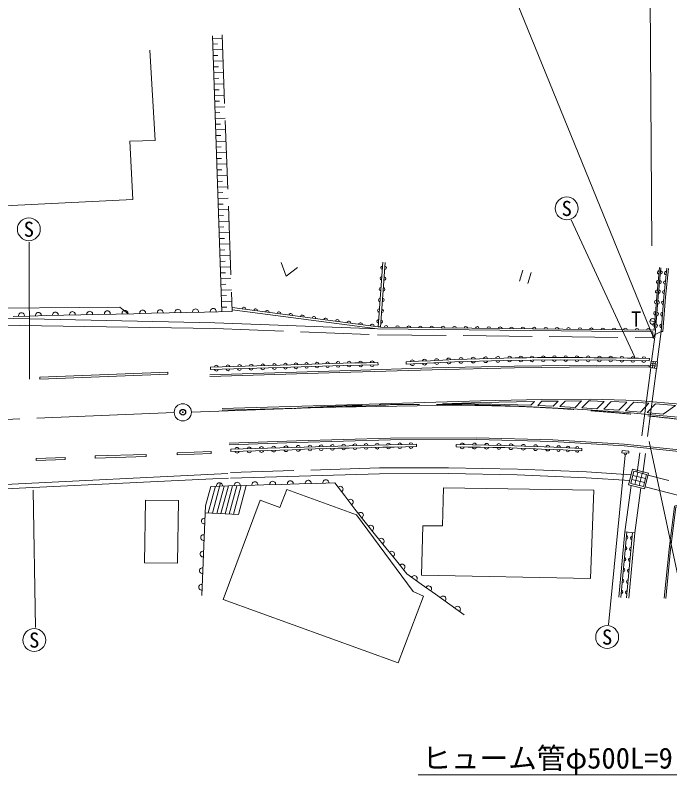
# Model space of a CAD drawing. Units: millimetres at full size, sheet at 1:1000; details may follow other scales. Extents: x 40000 to 680000, y 20000 to 380000.
# Drawn here: x 479502 to 536663, y 249091 to 315458 of the extents above; entities that cross this region are included whole.
import ezdxf
from ezdxf.enums import TextEntityAlignment as Align

# ---------------------------------------------------------------- set-up
doc = ezdxf.new("R2010")
doc.units = ezdxf.units.MM
doc.header["$LTSCALE"] = 1000
doc.header["$PDMODE"] = 32
doc.header["$PDSIZE"] = 500
doc.linetypes.add('CHAIN', pattern=[18.5, 12, -1.5, 3.5, -1.5])
doc.linetypes.add('DASHED', pattern=[7.5, 6, -1.5])
for name, color, linetype, lineweight in [('M-BGD', 7, 'Continuous', 13), ('M-BGD-EXST', 7, 'Continuous', 13), ('M-BMK', 2, 'CHAIN', 13), ('M-BMK-SRVR', 3, 'Continuous', 13), ('M-STR-HTXT', 7, 'Continuous', 13), ('M-STR-STRC', 7, 'Continuous', 13)]:
    doc.layers.add(name, color=color, linetype=linetype, lineweight=lineweight)
doc.layers.add('M-OTRS', color=6, linetype='Continuous')
doc.styles.add('ＭＳ ゴシック', font='')
doc.styles.get('ＭＳ ゴシック').set_extended_font_data('MS Gothic')

msp = doc.modelspace()

# ---------------------------------------------------------------- linework, layer by layer
at = {"layer": 'M-BGD'}
for p, q in [((497538, 289548), (496721, 313644)), ((496728, 313431), (497584, 313460)), ((496745, 312931), (497173, 312945)), ((496762, 312431), (497620, 312460)), ((496779, 311931), (497208, 311946)), ((496796, 311432), (497656, 311461)), ((496813, 310932), (497243, 310947)), ((496830, 310432), (497692, 310462)), ((496847, 309933), (497278, 309947)), ((496864, 309433), (497728, 309462)), ((496881, 308933), (497313, 308948)), ((496898, 308433), (497764, 308463)), ((496915, 307934), (497349, 307949)), ((496931, 307434), (497801, 307464)), ((496948, 306934), (497384, 306949)), ((496965, 306435), (497837, 306464)), ((496982, 305935), (497419, 305950)), ((496999, 305435), (497873, 305465)), ((497016, 304936), (497454, 304950)), ((497033, 304436), (497909, 304466)), ((497050, 303936), (497489, 303951)), ((497067, 303436), (497945, 303466)), ((497084, 302937), (497524, 302952)), ((497101, 302437), (497981, 302467)), ((497118, 301937), (497559, 301952)), ((497135, 301438), (498018, 301467)), ((497152, 300938), (497594, 300953)), ((497169, 300438), (498054, 300468)), ((497186, 299938), (497629, 299953)), ((497203, 299439), (498090, 299469)), ((497220, 298939), (497664, 298954)), ((497237, 298439), (498126, 298469)), ((497254, 297940), (497699, 297955)), ((497270, 297440), (498162, 297470)), ((497287, 296940), (497734, 296955)), ((497304, 296440), (498198, 296471)), ((497321, 295941), (497769, 295956)), ((497338, 295441), (498235, 295471)), ((497355, 294941), (497804, 294956)), ((497372, 294442), (498271, 294472)), ((497389, 293942), (497839, 293957)), ((497406, 293442), (498307, 293473)), ((511194, 288237), (511616, 293869)), ((511391, 288190), (511815, 293854)), ((497423, 292942), (497874, 292958)), ((497440, 292443), (498343, 292473)), ((497457, 291943), (497909, 291958)), ((497474, 291443), (498379, 291474)), ((497491, 290944), (497944, 290959)), ((497508, 290444), (498415, 290475)), ((488320, 289343), (489861, 289377)), ((489861, 289377), (491403, 289412)), ((491403, 289412), (492944, 289446)), ((492944, 289446), (494486, 289480)), ((494486, 289480), (496027, 289514)), ((496027, 289514), (498448, 289568)), ((497525, 289944), (497979, 289960)), ((511194, 288237), (498435, 289928)), ((511127, 288044), (498443, 289725)), ((474867, 289040), (496942, 288590)), ((479311, 289140), (480792, 289174)), ((480792, 289174), (482274, 289208)), ((482274, 289208), (483755, 289241)), ((483755, 289241), (485237, 289275)), ((485237, 289275), (486778, 289309)), ((486778, 289309), (488320, 289343)), ((496923, 288090), (474893, 288418)), ((496942, 288590), (511153, 288043)), ((511139, 288043), (535182, 287779)), ((511194, 288237), (511393, 288222)), ((511391, 288190), (535290, 287928)), ((535182, 287779), (535177, 287279)), ((535177, 287279), (535391, 287576)), ((535904, 287822), (535383, 287572)), ((535904, 287822), (536053, 287811)), ((518966, 285409), (517895, 285378)), ((520037, 285440), (518966, 285409)), ((521108, 285471), (520037, 285440)), ((522179, 285502), (521108, 285471)), ((523159, 285514), (522179, 285502)), ((524140, 285525), (523159, 285514)), ((525120, 285537), (524140, 285525)), ((526100, 285549), (525120, 285537)), ((527080, 285560), (526100, 285549)), ((528063, 285550), (527080, 285560)), ((529047, 285540), (528063, 285550)), ((530030, 285530), (529047, 285540)), ((531013, 285520), (530030, 285530)), ((531996, 285509), (531013, 285520)), ((532956, 285494), (531996, 285509)), ((533917, 285479), (532956, 285494)), ((534877, 285463), (533917, 285479)), ((534877, 285463), (534874, 285263)), ((497568, 284732), (496554, 284702)), ((498582, 284761), (497568, 284732)), ((499596, 284790), (498582, 284761)), ((500610, 284819), (499596, 284790)), ((501623, 284849), (500610, 284819)), ((502637, 284878), (501623, 284849)), ((503557, 284909), (502637, 284878)), ((504476, 284940), (503557, 284909)), ((505395, 284971), (504476, 284940)), ((506314, 285002), (505395, 284971)), ((507233, 285033), (506314, 285002)), ((508152, 285064), (507233, 285033)), ((509162, 285080), (508152, 285064)), ((510171, 285096), (509162, 285080)), ((511180, 285111), (510171, 285096)), ((511180, 285111), (511183, 284911)), ((514706, 285217), (513643, 285163)), ((513643, 285163), (513653, 284963)), ((515769, 285271), (514706, 285217)), ((516832, 285324), (515769, 285271)), ((517895, 285378), (516832, 285324)), ((534954, 284664), (535024, 285242)), ((534977, 284857), (535556, 284787)), ((535001, 285049), (535579, 284980)), ((535024, 285242), (535602, 285173)), ((535147, 284641), (535217, 285219)), ((535340, 284617), (535409, 285196)), ((535602, 285173), (535533, 284594)), ((481652, 283826), (492826, 284276)), ((481660, 283647), (492833, 284096)), ((492826, 284276), (492833, 284096)), ((496554, 284702), (496560, 284503)), ((535533, 284594), (534954, 284664)), ((481652, 283826), (481660, 283647)), ((498335, 277532), (498341, 277332)), ((501546, 277430), (500478, 277398)), ((502615, 277463), (501546, 277430)), ((503683, 277496), (502615, 277463)), ((504752, 277528), (503683, 277496)), ((505733, 277557), (504752, 277528)), ((506714, 277586), (505733, 277557)), ((507695, 277615), (506714, 277586)), ((508677, 277644), (507695, 277615)), ((509658, 277672), (508677, 277644)), ((510636, 277691), (509658, 277672)), ((511615, 277710), (510636, 277691)), ((512593, 277728), (511615, 277710)), ((513572, 277747), (512593, 277728)), ((514550, 277766), (513572, 277747)), ((514546, 277966), (514550, 277766)), ((518003, 277738), (518006, 277938)), ((519069, 277722), (518003, 277738)), ((520135, 277706), (519069, 277722)), ((521200, 277690), (520135, 277706)), ((522266, 277675), (521200, 277690)), ((523335, 277634), (522266, 277675)), ((524403, 277594), (523335, 277634)), ((525471, 277554), (524403, 277594)), ((526539, 277513), (525471, 277554)), ((527351, 277476), (526539, 277513)), ((528163, 277439), (527351, 277476)), ((528975, 277402), (528163, 277439)), ((528984, 277602), (528975, 277402)), ((532501, 277427), (532485, 277227)), ((532501, 277427), (533093, 277379)), ((481328, 276726), (483863, 276812)), ((483863, 276812), (483869, 276632)), ((486487, 276946), (490941, 277072)), ((486487, 276946), (486492, 276766)), ((486492, 276766), (490946, 276892)), ((490941, 277072), (490946, 276892)), ((493643, 277220), (496601, 277337)), ((493643, 277220), (493650, 277041)), ((493650, 277041), (496608, 277157)), ((496601, 277337), (496608, 277157)), ((499409, 277365), (498341, 277332)), ((500478, 277398), (499409, 277365)), ((533077, 277179), (532485, 277227)), ((533093, 277379), (533077, 277179)), ((481328, 276726), (481334, 276546)), ((481334, 276546), (483869, 276632)), ((533514, 275608), (533252, 274536)), ((534616, 275339), (533514, 275608)), ((533620, 274446), (533881, 275518)), ((533987, 274357), (534248, 275428)), ((476155, 274325), (498066, 275407)), ((533340, 274893), (534441, 274624)), ((533427, 275251), (534529, 274982)), ((534354, 274267), (534616, 275339)), ((496571, 274287), (496107, 272588)), ((496363, 271966), (496990, 274299)), ((498118, 274331), (496571, 274287)), ((496730, 271948), (497441, 274590)), ((497097, 271930), (497740, 274320)), ((497464, 271912), (498115, 274330)), ((497832, 271894), (498490, 274341)), ((499665, 274374), (498118, 274331)), ((498199, 271876), (498865, 274352)), ((498566, 271858), (499240, 274362)), ((498999, 271837), (499661, 274374)), ((501212, 274418), (499665, 274374)), ((502760, 274462), (501212, 274418)), ((504307, 274506), (502760, 274462)), ((505854, 274550), (504307, 274506)), ((507401, 274593), (505854, 274550)), ((508287, 273453), (507401, 274593)), ((533252, 274536), (534354, 274267)), ((509173, 272313), (508287, 273453)), ((490881, 273100), (490799, 267610)), ((493751, 273057), (490881, 273100)), ((493669, 267568), (493751, 273057)), ((496028, 270535), (496107, 272588)), ((510059, 271173), (509173, 272313)), ((496084, 271980), (498999, 271837)), ((510969, 270041), (510059, 271173)), ((496028, 270535), (495973, 269090)), ((532376, 264596), (532898, 270310)), ((532749, 270326), (533614, 270229)), ((532894, 264548), (533415, 270251)), ((511879, 268910), (510969, 270041)), ((495973, 269090), (495918, 267645)), ((512790, 267778), (511879, 268910)), ((490799, 267610), (493669, 267568)), ((495918, 267645), (495863, 266201)), ((513700, 266646), (512790, 267778)), ((495863, 266201), (495807, 264756)), ((514955, 265754), (513700, 266646)), ((516210, 264862), (514955, 265754)), ((517465, 263970), (516210, 264862)), ((518720, 263078), (517465, 263970))]:
    msp.add_line(p, q, dxfattribs=at)
at = {"layer": 'M-BGD', "linetype": 'DASHED'}
for p, q in [((497573, 313753), (498448, 289568)), ((496923, 288090), (511133, 287543)), ((511133, 287543), (535177, 287279)), ((535371, 287548), (535065, 285240)), ((535913, 287826), (535561, 285175)), ((534996, 284661), (533820, 275533)), ((535492, 284597), (534309, 275414)), ((543834, 272931), (534749, 275271))]:
    msp.add_line(p, q, dxfattribs=at)
at = {"layer": 'M-BGD'}
for points in [[(491264, 312403), (491713, 304515), (489513, 304443), (489770, 299363), (474978, 298631), (474205, 311817)], [(535290, 287928), (535521, 290895), (535775, 293411)], [(535383, 287572), (535640, 290885), (535894, 293399)], [(535904, 287822), (536138, 290840), (536392, 293349)], [(536053, 287811), (536288, 290827), (536541, 293334)], [(489381, 289367), (488649, 289938), (474543, 289819)], [(496560, 284503), (502644, 284678), (508157, 284864), (511183, 284911)], [(513653, 284963), (517903, 285178), (522183, 285302), (527080, 285360), (531994, 285309), (534874, 285263)], [(498335, 277532), (504746, 277728), (509653, 277872), (514546, 277966)], [(518006, 277938), (522272, 277875), (526548, 277713), (528984, 277602)], [(498131, 275008), (496758, 274945), (476178, 273946)], [(533161, 274796), (529356, 275051), (523322, 275288), (517304, 275403), (511325, 275399), (498312, 275006)], [(532226, 264609), (532749, 270326), (533294, 274372)], [(533093, 264530), (533614, 270229), (534144, 274164)], [(562332, 266757), (558777, 267948), (543570, 271915), (534504, 274250)], [(538834, 273135), (537076, 272567), (536613, 268794), (536185, 264512)], [(539051, 273079), (537186, 272477), (536732, 268780), (536304, 264501)]]:
    msp.add_lwpolyline(points, dxfattribs=at)
at = {"layer": 'M-BGD', "linetype": 'DASHED'}
msp.add_lwpolyline([(533282, 275289), (529383, 275551), (523336, 275788), (517308, 275904), (511318, 275899), (498297, 275506)], dxfattribs=at)
at = {"layer": 'M-BGD'}
for points in [[(533071, 274426), (533404, 275789), (534792, 275450), (534465, 274086)], [(516903, 274154), (516819, 270832), (515105, 270852), (514983, 266544), (529731, 266245), (530042, 273953)], [(500887, 273078), (497667, 264418), (512955, 258873), (515163, 264687), (514260, 265097), (509291, 271811), (503217, 274017), (502597, 272448)]]:
    msp.add_lwpolyline(points, close=True, dxfattribs=at)
for centre, radius, start, end in [((511588, 293399), 157, 88.28409, 263.141), ((511773, 293385), 157, 268.2846, 83.14012), ((535724, 292993), 141, 80.47014, 267.97903), ((535861, 292979), 141, 260.44063, 88.00954), ((536340, 292932), 140, 80.30827, 268.14245), ((511517, 292460), 157, 88.2837, 263.1414), ((511703, 292446), 157, 268.28409, 83.141), ((535639, 292154), 141, 80.47192, 267.97926), ((535777, 292141), 141, 260.44063, 88.00954), ((536256, 292096), 140, 80.30827, 268.14245), ((511447, 291522), 157, 88.28409, 263.141), ((511632, 291508), 157, 268.2837, 83.1414), ((535554, 291316), 141, 80.47201, 267.97715), ((535692, 291303), 141, 260.44038, 88.00778), ((536171, 291259), 140, 80.30827, 268.14245), ((511376, 290583), 157, 88.2846, 263.14012), ((511562, 290569), 157, 268.2846, 83.14012), ((535498, 290400), 166, 91.13717, 259.97425), ((535577, 290374), 173, 273.20859, 77.90454), ((536118, 290336), 169, 92.09575, 259.01746), ((480051, 289205), 252, 350.2264, 192.37208), ((481532, 289239), 252, 350.22343, 192.37509), ((483014, 289273), 252, 350.22452, 192.37395), ((484495, 289306), 252, 350.22343, 192.37509), ((486007, 289332), 260, 352.43956, 190.10233), ((487548, 289366), 260, 352.43768, 190.10422), ((489090, 289400), 260, 352.43768, 190.10422), ((490631, 289434), 260, 352.43768, 190.10422), ((492173, 289469), 260, 352.43847, 190.10348), ((493714, 289503), 260, 352.43658, 190.10537), ((495256, 289537), 260, 352.43658, 190.10537), ((496797, 289571), 260, 352.43952, 190.10238), ((499479, 289767), 173, 0.00905, 164.88994), ((500497, 289632), 173, 0.01094, 164.88971), ((501516, 289497), 173, 0.00905, 164.88994), ((502534, 289362), 173, 0.00905, 164.88994), ((503552, 289227), 173, 0.01094, 164.88971), ((511306, 289644), 157, 88.2837, 263.1414), ((511492, 289630), 157, 268.28409, 83.141), ((535421, 289410), 166, 91.13726, 259.97585), ((535498, 289348), 173, 273.20859, 77.90454), ((536040, 289330), 169, 92.09575, 259.01746), ((504571, 289092), 173, 0.00905, 164.88994), ((505589, 288957), 173, 0.01094, 164.88971), ((506608, 288822), 173, 0.00906, 164.89158), ((507626, 288687), 173, 0.00905, 164.88994), ((508644, 288552), 173, 0.01094, 164.88971), ((511236, 288706), 157, 88.28409, 263.141), ((511421, 288692), 157, 268.2837, 83.1414), ((509663, 288417), 173, 0.00905, 164.88994), ((510681, 288282), 173, 0.00905, 164.88994), ((511888, 288168), 167, 5.16142, 173.58029), ((512884, 288157), 167, 5.16192, 173.57978), ((513880, 288146), 167, 5.16192, 173.57978), ((514876, 288135), 167, 5.16142, 173.58029), ((515872, 288124), 167, 5.16192, 173.57978), ((516867, 288113), 167, 5.16009, 173.58161), ((517863, 288102), 167, 5.15958, 173.58212), ((518859, 288091), 167, 5.15924, 173.58293), ((519855, 288081), 167, 5.16009, 173.58161), ((520851, 288070), 167, 5.15958, 173.58212), ((521846, 288059), 167, 5.15958, 173.58212), ((522842, 288048), 167, 5.16009, 173.58161), ((523838, 288037), 167, 5.16009, 173.58161), ((524834, 288026), 167, 5.15958, 173.58212), ((525830, 288015), 167, 5.15924, 173.58293), ((526825, 288004), 167, 5.16009, 173.58161), ((527821, 287993), 167, 5.15958, 173.58212), ((528817, 287982), 167, 5.15958, 173.58212), ((529813, 287971), 167, 5.16009, 173.58161), ((530809, 287960), 167, 5.15958, 173.58212), ((531805, 287949), 167, 5.15944, 173.58061), ((532800, 287938), 167, 5.15995, 173.5801), ((533796, 287927), 167, 5.15995, 173.5801), ((534792, 287916), 167, 5.15944, 173.58061), ((535345, 288421), 166, 91.13726, 259.97585), ((535418, 288322), 173, 273.20853, 77.90297), ((535962, 288324), 169, 92.09568, 259.01587), ((515239, 285214), 180, 12.45517, 173.3342), ((516302, 285268), 180, 12.45578, 173.33358), ((517365, 285321), 180, 12.45695, 173.33242), ((518431, 285362), 181, 11.60233, 171.71223), ((519502, 285393), 181, 11.60255, 171.71152), ((520573, 285424), 181, 11.60255, 171.71152), ((521644, 285455), 181, 11.60255, 171.71152), ((522669, 285494), 164, 5.57508, 175.78694), ((523650, 285506), 164, 5.57222, 175.78863), ((524630, 285517), 164, 5.57422, 175.78831), ((525610, 285529), 164, 5.57222, 175.78863), ((526590, 285541), 164, 5.57422, 175.78831), ((527572, 285541), 164, 4.46587, 174.34398), ((528555, 285531), 164, 4.46552, 174.3448), ((529538, 285520), 164, 4.46571, 174.34246), ((530521, 285510), 164, 4.46501, 174.34531), ((531504, 285500), 164, 4.46552, 174.3448), ((532476, 285491), 160, 2.79487, 175.36451), ((533436, 285476), 160, 2.79574, 175.36317), ((534397, 285460), 160, 2.79574, 175.36317), ((497061, 284697), 170, 8.48722, 174.8157), ((498075, 284726), 170, 8.48722, 174.8157), ((499089, 284755), 170, 8.48976, 174.81476), ((500103, 284784), 170, 8.48805, 174.81435), ((501117, 284814), 170, 8.48722, 174.8157), ((502131, 284843), 170, 8.48722, 174.8157), ((503097, 284890), 153, 3.17339, 180.69175), ((504016, 284921), 153, 3.17398, 180.69116), ((504022, 284728), 153, 183.1612, 0.70438), ((504935, 284952), 153, 3.17157, 180.69357), ((504941, 284759), 153, 183.15821, 0.70617), ((505855, 284983), 153, 3.17157, 180.69357), ((505860, 284790), 153, 183.1603, 0.70586), ((506774, 285014), 153, 3.17366, 180.69326), ((506779, 284821), 153, 183.15821, 0.70617), ((507693, 285045), 153, 3.17366, 180.69326), ((507698, 284852), 153, 183.1603, 0.70586), ((508657, 285053), 169, 7.44572, 174.34745), ((508661, 284891), 169, 187.41172, 354.38089), ((509666, 285068), 169, 7.44391, 174.34926), ((509670, 284907), 169, 187.41144, 354.38168), ((510675, 285084), 169, 7.44572, 174.34745), ((510678, 284923), 169, 187.41172, 354.38089), ((514176, 285160), 180, 12.45695, 173.33242), ((514183, 285020), 180, 192.42804, 353.36094), ((515245, 285074), 180, 192.42878, 353.36172), ((516308, 285128), 180, 192.42626, 353.36272), ((517370, 285181), 180, 192.42804, 353.36094), ((518437, 285225), 181, 191.55111, 351.76437), ((519507, 285256), 181, 191.55111, 351.76437), ((520577, 285287), 181, 191.55111, 351.76437), ((521647, 285318), 181, 191.55348, 351.76201), ((522673, 285322), 164, 185.52763, 355.83345), ((523652, 285334), 164, 185.52581, 355.83528), ((524632, 285345), 164, 185.52781, 355.83495), ((525611, 285357), 164, 185.52781, 355.83495), ((526591, 285368), 164, 185.52781, 355.83495), ((527572, 285370), 164, 184.43319, 354.37502), ((528555, 285360), 164, 184.43335, 354.37654), ((529537, 285349), 164, 184.43432, 354.37604), ((530520, 285339), 164, 184.43284, 354.37584), ((531502, 285329), 164, 184.433, 354.37736), ((532474, 285312), 160, 182.78585, 355.37352), ((533434, 285297), 160, 182.78401, 355.37536), ((534394, 285281), 160, 182.78383, 355.37382), ((497066, 284537), 170, 188.4926, 354.81044), ((498080, 284567), 170, 188.49234, 354.81121), ((499094, 284596), 170, 188.49218, 354.80975), ((500108, 284625), 170, 188.49234, 354.81121), ((501122, 284654), 170, 188.4926, 354.81044), ((502136, 284684), 170, 188.49176, 354.81179), ((503103, 284697), 153, 183.15849, 0.70767), ((513078, 277924), 164, 5.89235, 176.2873), ((514057, 277942), 164, 5.89235, 176.2873), ((518539, 277900), 180, 8.83197, 169.46908), ((498870, 277518), 181, 11.56169, 171.94516), ((499939, 277550), 181, 11.56249, 171.94387), ((501007, 277583), 181, 11.56048, 171.94637), ((501011, 277445), 181, 191.55935, 351.94695), ((502075, 277616), 181, 11.56169, 171.94516), ((502080, 277477), 181, 191.55957, 351.94624), ((503144, 277649), 181, 11.56249, 171.94387), ((503148, 277510), 181, 191.55957, 351.94624), ((504212, 277681), 181, 11.56048, 171.94637), ((504216, 277543), 181, 191.55957, 351.94624), ((505237, 277729), 164, 6.66674, 176.6942), ((505242, 277557), 164, 186.65335, 356.70951), ((506218, 277757), 164, 6.6677, 176.69378), ((506223, 277586), 164, 186.65316, 356.70804), ((507200, 277786), 164, 6.6677, 176.69378), ((507204, 277615), 164, 186.65316, 356.70804), ((508181, 277815), 164, 6.66647, 176.695), ((508186, 277643), 164, 186.65316, 356.70804), ((509163, 277844), 164, 6.66589, 176.69559), ((509167, 277672), 164, 186.65343, 356.70723), ((510143, 277868), 164, 5.89168, 176.29016), ((510147, 277695), 164, 185.8799, 356.30033), ((511121, 277887), 164, 5.89435, 176.28697), ((511125, 277714), 164, 185.88019, 356.29951), ((512100, 277905), 164, 5.89235, 176.2873), ((512104, 277733), 164, 185.88019, 356.29951), ((513082, 277751), 164, 185.88019, 356.29951), ((514060, 277770), 164, 185.88019, 356.29951), ((518536, 277760), 180, 188.80217, 349.49866), ((519602, 277744), 180, 188.80266, 349.49816), ((519605, 277884), 180, 8.83197, 169.46908), ((520668, 277729), 180, 188.80186, 349.49939), ((520671, 277868), 180, 8.83197, 169.46908), ((521734, 277713), 180, 188.80266, 349.49816), ((521738, 277852), 180, 8.83197, 169.46908), ((522802, 277685), 181, 187.64995, 348.02593), ((522805, 277823), 181, 7.6911, 167.98366), ((523870, 277645), 181, 187.6504, 348.02547), ((523874, 277783), 181, 7.69075, 167.98439), ((524938, 277605), 181, 187.65075, 348.02474), ((524943, 277743), 181, 7.69116, 167.98516), ((526006, 277564), 181, 187.65075, 348.02474), ((526012, 277702), 181, 7.6911, 167.98366), ((526945, 277481), 136, 171.5499, 3.21049), ((526954, 277708), 136, 351.5671, 183.19261), ((527757, 277444), 136, 171.5499, 3.21049), ((527767, 277671), 136, 351.56795, 183.19225), ((528568, 277407), 136, 171.55046, 3.20945), ((528579, 277634), 136, 351.5671, 183.19261), ((498874, 277379), 181, 191.55957, 351.94624), ((499943, 277412), 181, 191.55957, 351.94624), ((532778, 277161), 108, 152.16166, 18.55869), ((503532, 274523), 261, 353.00667, 190.23877), ((505079, 274567), 261, 353.00667, 190.23877), ((506626, 274611), 261, 353.00667, 190.23877), ((497343, 274348), 261, 353.00661, 190.23882), ((498891, 274391), 261, 353.00661, 190.23882), ((500438, 274435), 261, 353.00661, 190.23882), ((501985, 274479), 261, 353.00661, 190.23882), ((507886, 274056), 246, 295.31046, 140.38145), ((508772, 272916), 246, 295.31193, 140.37998), ((496003, 271259), 247, 75.35367, 280.26307), ((509658, 271776), 246, 295.31117, 140.3822), ((510555, 270640), 248, 296.61628, 141.00605), ((495948, 269815), 247, 75.35063, 280.26601), ((511465, 269508), 248, 296.61745, 141.00488), ((532845, 269834), 160, 268.25027, 81.30367), ((533381, 269775), 159, 88.14113, 261.4135), ((532758, 268882), 160, 268.25215, 81.3018), ((533294, 268825), 159, 88.14077, 261.41386), ((495892, 268370), 247, 75.35187, 280.26486), ((512375, 268376), 248, 296.61702, 141.00382), ((513286, 267244), 248, 296.61745, 141.00488), ((532671, 267930), 160, 268.25226, 81.30345), ((533207, 267874), 159, 88.14101, 261.41185), ((495837, 266925), 247, 75.3518, 280.26493), ((532584, 266977), 160, 268.2508, 81.3028), ((533120, 266924), 159, 88.14077, 261.41386), ((514351, 266233), 260, 315.67843, 153.51253), ((532497, 266025), 160, 268.25304, 81.30057), ((495782, 265480), 247, 75.3518, 280.26493), ((515606, 265341), 260, 315.67798, 153.51298), ((533033, 265973), 159, 88.14113, 261.4135), ((532410, 265073), 160, 268.25226, 81.30345), ((532946, 265023), 159, 88.14077, 261.41386), ((516861, 264449), 260, 315.67952, 153.51144), ((518116, 263557), 260, 315.67689, 153.51407)]:
    msp.add_arc(centre, radius, start, end, dxfattribs=at)
at = {"layer": 'M-BGD-EXST'}
for p, q in [((528046, 297583), (533575, 285631)), ((480713, 295626), (480751, 283657)), ((502716, 293838), (503158, 292669)), ((503158, 292669), (504156, 293420)), ((523825, 293172), (523547, 292211)), ((524545, 292963), (524267, 292003)), ((534927, 288776), (535407, 288636)), ((531297, 262200), (532777, 277028)), ((481079, 273950), (481267, 261973))]:
    msp.add_line(p, q, dxfattribs=at)
for centre, radius in [((527664, 298574), 1000), ((480694, 296758), 1000), ((535167, 288706), 250), ((481164, 260862), 1000), ((531192, 261124), 1000)]:
    msp.add_circle(centre, radius, dxfattribs=at)
at = {"layer": 'M-BMK'}
for p, q in [((494885, 280789), (512865, 281413)), ((493386, 280733), (394214, 276772))]:
    msp.add_line(p, q, dxfattribs=at)
msp.add_arc((515413, 95208), 186250, 74.65568, 93.55171, dxfattribs=at)
at = {"layer": 'M-BMK-SRVR'}
msp.add_circle((494136, 280763), 750, dxfattribs=at)
at = {"layer": 'M-OTRS'}
msp.add_point((494136, 280763), dxfattribs=at)
at = {"layer": 'M-STR-HTXT'}
msp.add_line((535104, 295294), (534740, 342435), dxfattribs=at)
for points in [[(497767, 317317), (523011, 317317), (535276, 287197)], [(514702, 249091), (541095, 249091), (534857, 278223)]]:
    msp.add_lwpolyline(points, dxfattribs=at)
at = {"layer": 'M-STR-STRC'}
for p, q in [((534867, 284850), (534866, 284700)), ((520144, 281761), (507502, 281374)), ((524539, 281396), (524850, 281713)), ((525494, 281728), (525140, 281367)), ((526468, 281294), (526903, 281737)), ((527066, 281261), (527537, 281741)), ((528946, 281751), (527537, 281741)), ((528394, 281187), (528946, 281751)), ((528988, 281151), (529580, 281755)), ((530945, 281720), (530304, 281065)), ((530896, 281027), (531556, 281701)), ((532915, 281659), (531556, 281701)), ((532212, 280941), (532915, 281659)), ((532801, 280900), (533526, 281640)), ((534092, 280789), (534836, 281549)), ((535419, 281501), (534674, 280739)), ((537165, 281357), (535419, 281501)), ((497566, 281088), (507503, 281374)), ((497570, 280938), (507506, 281224)), ((525140, 281367), (526468, 281294)), ((527066, 281261), (528394, 281187)), ((528988, 281151), (530304, 281065)), ((530896, 281027), (532212, 280941)), ((534092, 280789), (532801, 280900)), ((537165, 281357), (536090, 280609))]:
    msp.add_line(p, q, dxfattribs=at)
for points in [[(496502, 284034), (508793, 284421), (515923, 284634), (523088, 284807), (530280, 284886), (534867, 284850)], [(496506, 283884), (508798, 284271), (515927, 284484), (523091, 284657), (530280, 284736), (534866, 284700)], [(524850, 281713), (520148, 281611), (516803, 281508)], [(516803, 281508), (518167, 281528), (521127, 281466), (524539, 281396)], [(545429, 280509), (542111, 280964), (537894, 281447), (533854, 281780), (529761, 281907), (525503, 281878), (520144, 281761)], [(526903, 281737), (525506, 281728), (525494, 281727)], [(530945, 281720), (529760, 281757), (529580, 281755)], [(534836, 281549), (533846, 281630), (533526, 281640)], [(507506, 281224), (518167, 281378), (521124, 281316), (524656, 281243), (528565, 281028), (532630, 280764), (534781, 280580), (538736, 280213), (542971, 279612), (546792, 278894), (550847, 277969), (553293, 277421), (553774, 277423), (554639, 277422), (555175, 277531), (557692, 278131)], [(534674, 280739), (534794, 280729), (536090, 280609)], [(498194, 278077), (504057, 278275), (512269, 278511), (519775, 278539), (526455, 278350), (532686, 277974), (537217, 277503), (543278, 276634), (548709, 275524), (553881, 274183), (558722, 272800), (563439, 271230), (564004, 271011)], [(498199, 277927), (504061, 278125), (512271, 278361), (519773, 278389), (526449, 278200), (532674, 277825), (537199, 277354), (543252, 276486), (548675, 275378), (553842, 274038), (558678, 272657), (563388, 271088), (563949, 270871)]]:
    msp.add_lwpolyline(points, dxfattribs=at)

# ---------------------------------------------------------------- texts
at = {"layer": 'M-BGD-EXST', "style": 'ＭＳ ゴシック'}
for s, p in [('S', (527664, 298574)), ('S', (480694, 296758)), ('T', (533723, 288915)), ('S', (481164, 260862)), ('S', (531192, 261124))]:
    msp.add_text(s, height=1320, dxfattribs=at).set_placement(p, align=Align.MIDDLE_CENTER)
at = {"layer": 'M-STR-HTXT', "style": 'ＭＳ ゴシック'}
msp.add_text('ヒューム管φ500L=9.2', height=1833, dxfattribs=at).set_placement((527235, 250550), align=Align.MIDDLE_CENTER)

doc.saveas('drawing.dxf')
